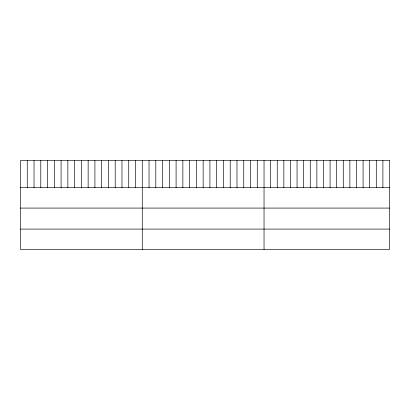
<?xml version="1.0" encoding="UTF-8"?>
<svg xmlns="http://www.w3.org/2000/svg" width="410" height="410" viewBox="0 0 410 410"><rect width="100%" height="100%" fill="white"/><g stroke="black" fill="none" stroke-linecap="round" stroke-linejoin="round"><path stroke-width="0.61" d="M20.5 187.688L389.5 187.688M20.5 208.08L389.5 208.08M20.5 229.087L389.5 229.087M382.899 160.525L382.899 187.688M376.293 160.525L376.293 187.688M369.692 160.525L369.692 187.688M363.086 160.525L363.086 187.688M356.485 160.525L356.485 187.688M349.879 160.525L349.879 187.688M343.278 160.525L343.278 187.688M336.677 160.525L336.677 187.688M330.07 160.525L330.07 187.688M323.469 160.525L323.469 187.688M316.863 160.525L316.863 187.688M310.262 160.525L310.262 187.688M303.661 160.525L303.661 187.688M297.055 160.525L297.055 187.688M290.454 160.525L290.454 187.688M283.848 160.525L283.848 187.688M277.247 160.525L277.247 187.688M270.641 160.525L270.641 187.688M264.04 160.525L264.04 249.475M257.275 160.525L257.275 187.688M250.51 160.525L250.51 187.688M243.745 160.525L243.745 187.688M236.98 160.525L236.98 187.688M230.215 160.525L230.215 187.688M223.45 160.525L223.45 187.688M216.685 160.525L216.685 187.688M209.92 160.525L209.92 187.688M203.155 160.525L203.155 187.688M196.39 160.525L196.39 187.688M189.625 160.525L189.625 187.688M182.86 160.525L182.86 187.688M176.095 160.525L176.095 187.688M169.33 160.525L169.33 187.688M162.565 160.525L162.565 187.688M155.8 160.525L155.8 187.688M149.035 160.525L149.035 187.688M142.27 160.525L142.27 249.475M135.505 160.525L135.505 187.688M128.74 160.525L128.74 187.688M121.975 160.525L121.975 187.688M115.21 160.525L115.21 187.688M108.445 160.525L108.445 187.688M101.68 160.525L101.68 187.688M94.915 160.525L94.915 187.688M88.15 160.525L88.15 187.688M81.385 160.525L81.385 187.688M74.62 160.525L74.62 187.688M67.855 160.525L67.855 187.688M61.09 160.525L61.09 187.688M54.325 160.525L54.325 187.688M47.56 160.525L47.56 187.688M40.795 160.525L40.795 187.688M34.03 160.525L34.03 187.688M27.265 160.525L27.265 187.688M389.5 160.525L20.5 160.525L20.5 249.475L389.5 249.475L389.5 160.525"/></g></svg>
